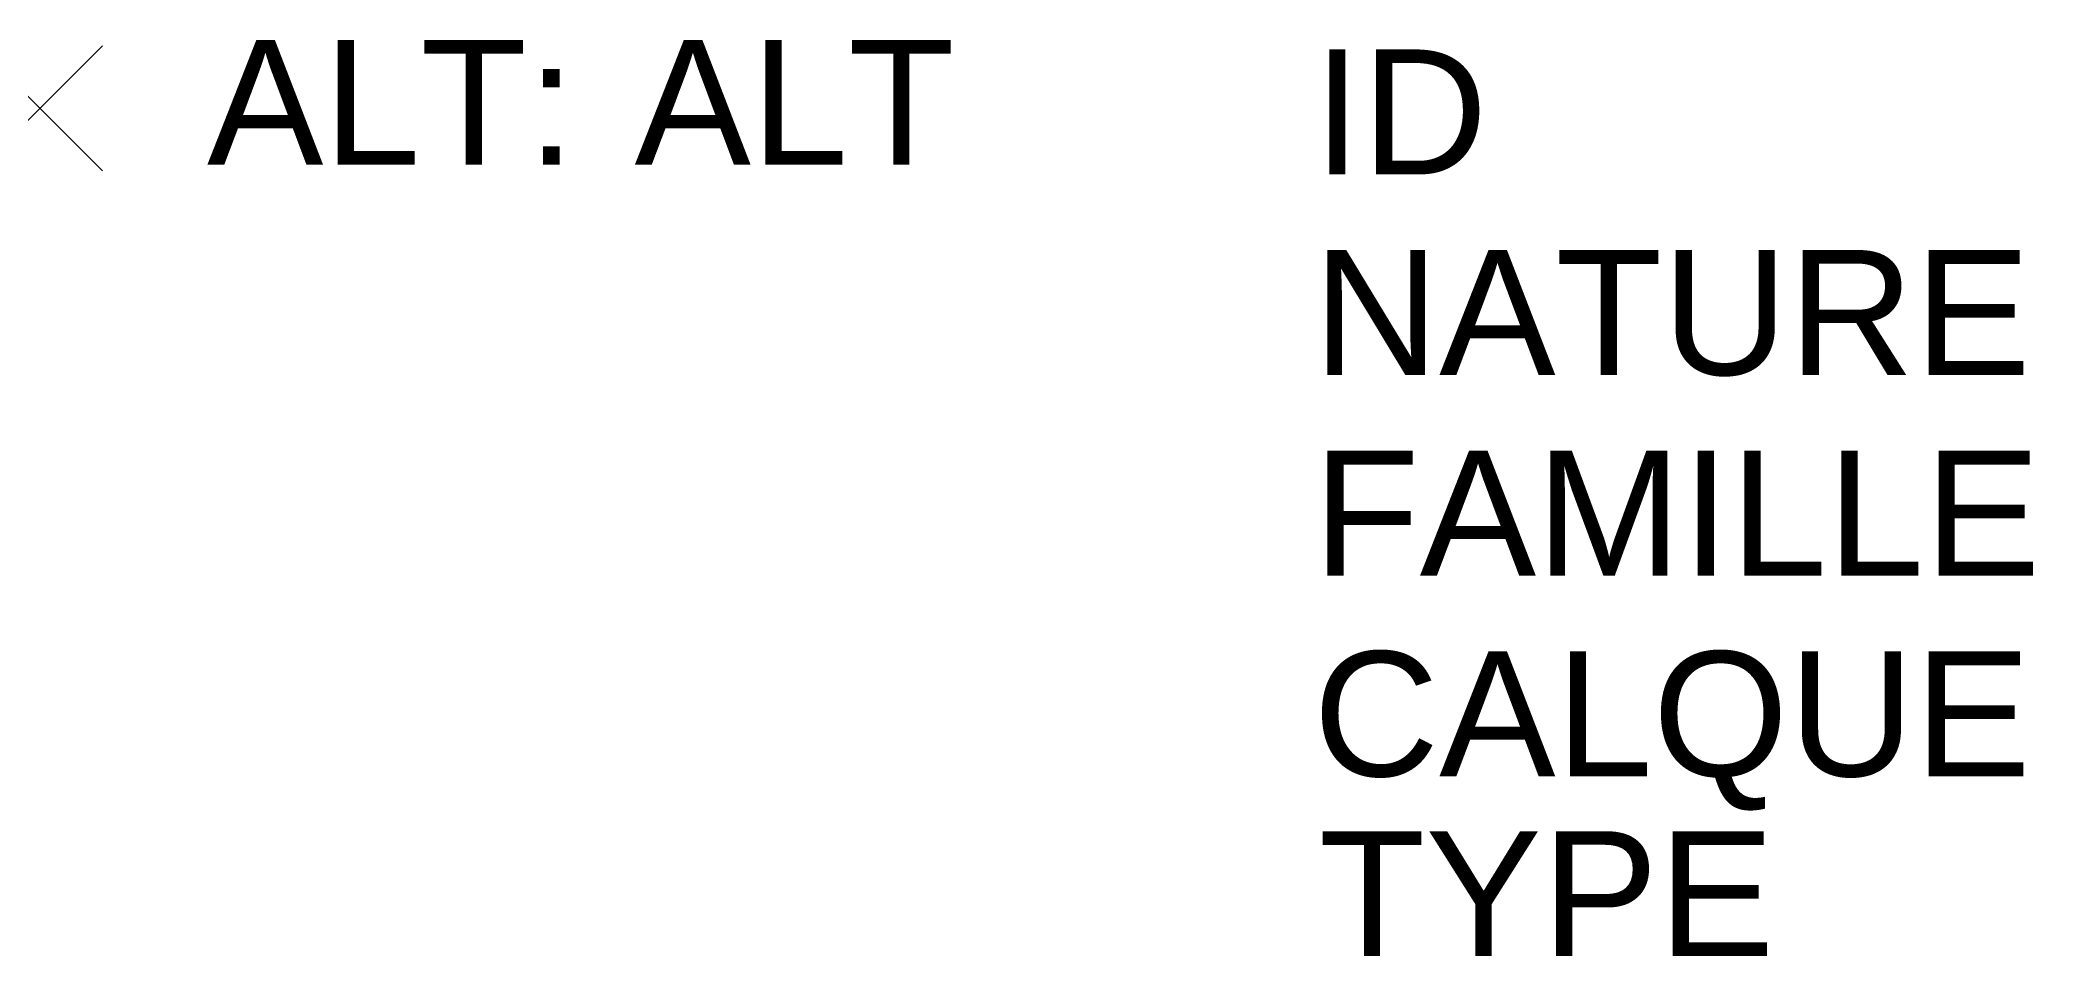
# Model space of a CAD drawing. Header units: metres. Extents: x 0 to 3.19, y -1.36 to 0.11.
import ezdxf
from ezdxf.enums import TextEntityAlignment as Align

# ---------------------------------------------------------------- set-up
doc = ezdxf.new("R2010")
doc.units = ezdxf.units.M
doc.header["$PDMODE"] = 3
doc.header["$PDSIZE"] = 0.1
doc.linetypes.add('Socle_Continu', pattern=[2.5, 2.5, 0])
doc.layers.add('ECPUB_SCI', color=30, linetype='Socle_Continu', lineweight=13)
doc.styles.add('Reseaux', font='arial.ttf')
doc.styles.get("Standard").update_dxf_attribs({"font": 'arial.ttf'})

msp = doc.modelspace()

# ---------------------------------------------------------------- linework, layer by layer
at = {"layer": 'ECPUB_SCI', "linetype": 'Socle_Continu'}
msp.add_point((0, 0), dxfattribs=at)

# ---------------------------------------------------------------- texts
at = {"layer": 'ECPUB_SCI', "linetype": 'Socle_Continu', "insert": (0.2675, 0.0095), "char_height": 0.2, "attachment_point": 4}
msp.add_mtext_dynamic_manual_height_columns('ALT:', width=0.462726, gutter_width=1, heights=[0], dxfattribs=at)
at = {"layer": 'ECPUB_SCI', "linetype": 'Socle_Continu'}
msp.add_attdef('ALT', text='00.00', height=0.2, dxfattribs=at).set_placement((0.9517, 0.0095), align=Align.MIDDLE_LEFT)
at = {"layer": 'ECPUB_SCI', "linetype": 'Socle_Continu', "style": 'Reseaux', "flags": 9}
for tag, p, s in [('ID', (2.0377, -0.1058), 'GP_0491'), ('NATURE', (2.0377, -0.427), 'Altitude supplémentaire'), ('FAMILLE', (2.0377, -0.7483), 'Eclairage public')]:
    msp.add_attdef(tag, p, s, height=0.2, dxfattribs=at)
at = {"layer": 'ECPUB_SCI', "linetype": 'Socle_Continu', "flags": 9}
for tag, p, s in [('CALQUE', (2.0377, -1.0696), 'ECPUB_SCI'), ('TYPE', (2.0468, -1.3576), 'NR')]:
    msp.add_attdef(tag, p, s, height=0.2, dxfattribs=at)

doc.saveas('drawing.dxf')
